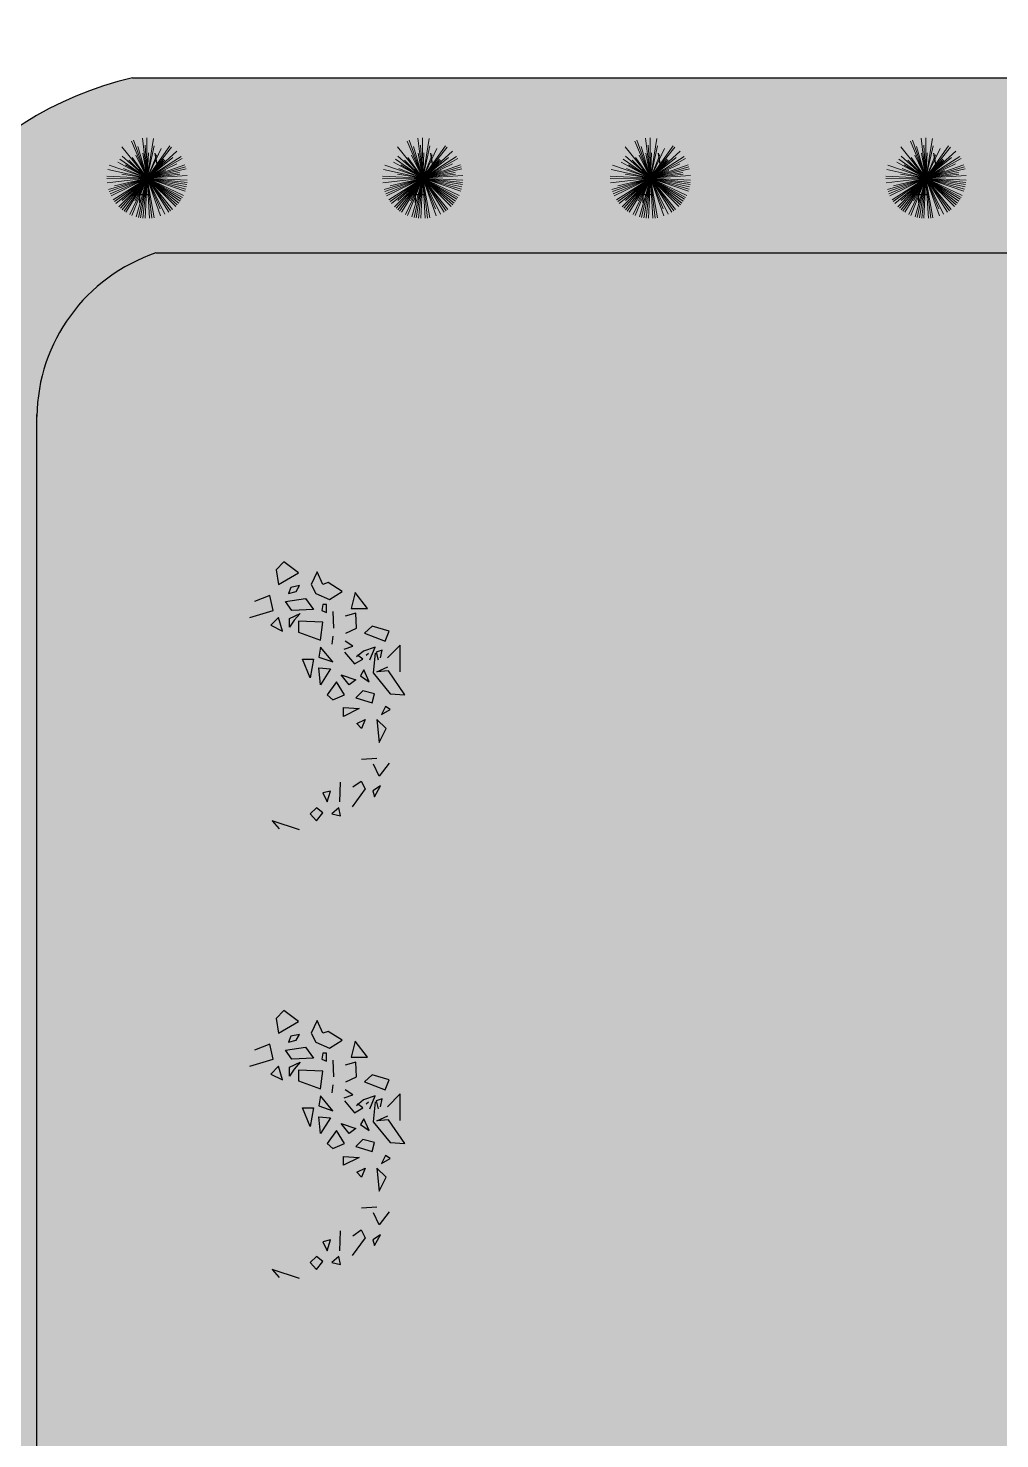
# Model space of a CAD drawing. Header units: millimetres. Extents: x -1544140 to 7445918, y -1294905 to 2019878.
# Drawn here: x 2041227 to 2044344, y 25462 to 29990 of the extents above; entities that cross this region are included whole.
import ezdxf

# ---------------------------------------------------------------- set-up
doc = ezdxf.new("R2010")
doc.units = ezdxf.units.MM
doc.header["$MEASUREMENT"] = 0
doc.layers.add('marc det', color=74, linetype='Continuous', lineweight=18)
picture_1 = doc.add_image_def('image5.png', size_in_pixel=(1482, 826))

msp = doc.modelspace()

# ---------------------------------------------------------------- hatches: boundary and pattern name
at = {"true_color": 0x8dc133, "transparency": 33554687}
h = msp.add_hatch(color=65, dxfattribs=at)
h.dxf.hatch_style = 1
h.paths.add_polyline_path([(2047302, 29222.2, 0.388077), (2046616.6, 29830.7), (2041561.2, 29830.7, 0.352206), (2040692.5, 28724.7), (2040692.5, 22046.5, 0.394381), (2042076.2, 21252.3), (2046400.7, 21252.3, 0.416277), (2047302, 22499.1)])
h.paths.add_polyline_path([(2046739.9, 29180.6, 0.351898), (2046622.3, 29268.6), (2041636.8, 29268.6, 0.326949), (2041254.7, 28728.5), (2041254.7, 22145.2, 0.386529), (2042000.4, 21814.5), (2046348.7, 21814.5, 0.417198), (2046739.9, 22444.8)], flags=16)
at = {"true_color": 0xb8d93f, "transparency": 33554687}
h = msp.add_hatch(color=63, dxfattribs=at)
h.dxf.hatch_style = 1
h.paths.add_polyline_path([(2041636.8, 29268.6, 0.326949), (2041254.7, 28728.5), (2041254.7, 22145.2, 0.386529), (2042000.4, 21814.5), (2046348.7, 21814.5, 0.417198), (2046739.9, 22444.8), (2046739.9, 29180.6, 0.351898), (2046622.3, 29268.6)])
at = {"layer": 'marc det'}
for points in [[(2041636.8, 27622.9), (2041659.5, 27538.4), (2041695.1, 27510.7), (2041766.7, 27459.7), (2041773, 27406.1), (2041834.7, 27398.9), (2041860.8, 27419.5), (2041900, 27404.1), (2042011.2, 27344.7), (2042049.7, 27363.9), (2042097.5, 27396.5), (2042139.6, 27397.1), (2042164.4, 27332.4), (2042170.8, 27422.5), (2042212.2, 27411.4), (2042242.7, 27440.5), (2042281.1, 27444.2), (2042329.7, 27488.6), (2042384.2, 27503.2), (2042415.3, 27544.1), (2042409.4, 27573.9), (2042431.9, 27613.1), (2042482.7, 27630.8), (2042546.5, 27643.4), (2042498.6, 27657.1), (2042460.1, 27699.8), (2042476.7, 27753.3), (2042499.8, 27788.8), (2042485.2, 27832.4), (2042485.2, 27878.7), (2042518.5, 27908.5), (2042480, 27920.2), (2042452.3, 27968.9), (2042454.4, 28019.6), (2042428.9, 28072.6), (2042392.6, 28088.6), (2042378, 28116.7), (2042370.7, 28153.9), (2042319.9, 28167.1), (2042290.8, 28192.3), (2042283.4, 28260.4), (2042294.2, 28312.8), (2042263.8, 28268.2), (2042231.2, 28234.7), (2042200.7, 28236.4), (2042158.5, 28266.8), (2042108.4, 28291.7), (2042067, 28287.5), (2041966.1, 28294.7), (2041922.4, 28378.8), (2041929.1, 28275.8), (2041881.9, 28247.2), (2041837.6, 28242.3), (2041777.4, 28211.2), (2041745.5, 28173.9), (2041697.7, 28156.8), (2041681, 28118.7), (2041645.5, 28069.2), (2041649.5, 28028.3), (2041581, 28029.5), (2041634.8, 27985.9), (2041592.7, 27969.9), (2041581.8, 27948.4), (2041566.7, 27896.7), (2041579, 27886), (2041585.7, 27790.7), (2041569.8, 27764.4), (2041588, 27717.7), (2041583, 27681.9), (2041535.9, 27645.6), (2041482.2, 27611.8), (2041533.7, 27625.8), (2041606.3, 27640.1)], [(2041636.8, 26182.4), (2041659.5, 26097.9), (2041695.1, 26070.2), (2041766.7, 26019.2), (2041773, 25965.6), (2041834.7, 25958.4), (2041860.8, 25979), (2041900, 25963.6), (2042011.2, 25904.3), (2042049.7, 25923.4), (2042097.5, 25956), (2042139.6, 25956.6), (2042164.4, 25891.9), (2042170.8, 25982), (2042212.2, 25970.9), (2042242.7, 26000), (2042281.1, 26003.7), (2042329.7, 26048.1), (2042384.2, 26062.7), (2042415.3, 26103.6), (2042409.4, 26133.4), (2042431.9, 26172.6), (2042482.7, 26190.3), (2042546.5, 26202.9), (2042498.6, 26216.6), (2042460.1, 26259.3), (2042476.7, 26312.8), (2042499.8, 26348.3), (2042485.2, 26391.9), (2042485.2, 26438.2), (2042518.5, 26468), (2042480, 26479.7), (2042452.3, 26528.4), (2042454.4, 26579.1), (2042428.9, 26632.1), (2042392.6, 26648.1), (2042378, 26676.2), (2042370.7, 26713.4), (2042319.9, 26726.6), (2042290.8, 26751.8), (2042283.4, 26819.9), (2042294.2, 26872.3), (2042263.8, 26827.7), (2042231.2, 26794.2), (2042200.7, 26795.9), (2042158.5, 26826.3), (2042108.4, 26851.2), (2042067, 26847), (2041966.1, 26854.2), (2041922.4, 26938.3), (2041929.1, 26835.3), (2041881.9, 26806.7), (2041837.6, 26801.8), (2041777.4, 26770.7), (2041745.5, 26733.4), (2041697.7, 26716.3), (2041681, 26678.2), (2041645.5, 26628.7), (2041649.5, 26587.8), (2041581, 26589), (2041634.8, 26545.4), (2041592.7, 26529.4), (2041581.8, 26507.9), (2041566.7, 26456.2), (2041579, 26445.5), (2041585.7, 26350.2), (2041569.8, 26323.9), (2041588, 26277.2), (2041583, 26241.4), (2041535.9, 26205.1), (2041482.2, 26171.3), (2041533.7, 26185.3), (2041606.3, 26199.6)]]:
    msp.add_hatch(color=102, dxfattribs=at).paths.add_polyline_path(points)

# ---------------------------------------------------------------- linework, layer by layer
at = {"color": 116, "lineweight": -2, "true_color": 0x136734}
for p, q in [((2041641.2, 29547.4), (2041634, 29588.7)), ((2042525.3, 29547.4), (2042518, 29588.7)), ((2043255.6, 29547.4), (2043248.4, 29588.7)), ((2044139.7, 29547.4), (2044132.4, 29588.7))]:
    msp.add_line(p, q, dxfattribs=at)
at = {"color": 116, "true_color": 0x136734}
for p, q in [((2041583.9, 29483.7), (2041583.9, 29429.1)), ((2042468, 29483.7), (2042468, 29429.1)), ((2043198.3, 29483.7), (2043198.3, 29429.1)), ((2044082.3, 29483.7), (2044082.3, 29429.1)), ((2041556.5, 29456.4), (2041611.2, 29456.4)), ((2042440.6, 29456.4), (2042495.3, 29456.4)), ((2043170.9, 29456.4), (2043225.6, 29456.4)), ((2044055, 29456.4), (2044109.7, 29456.4))]:
    msp.add_line(p, q, dxfattribs=at)
at = {"color": 96}
for p, q in [((2042047.2, 28277.3), (2042022.3, 28251.8)), ((2042094.4, 28242.3), (2042047.2, 28277.3)), ((2042022.3, 28251.8), (2042029.7, 28204.1)), ((2042029.7, 28204.1), (2042094.4, 28242.3)), ((2042154, 28245.4), (2042134.1, 28204.1)), ((2042171.4, 28204.1), (2042154, 28245.4)), ((2042188.8, 28210.4), (2042171.4, 28204.1)), ((2042233.5, 28181.7), (2042188.8, 28210.4)), ((2042002.4, 28169), (2041952.7, 28149.9)), ((2042012.4, 28121.2), (2042002.4, 28169)), ((2042069.5, 28194.5), (2042062.1, 28175.4)), ((2042062.1, 28175.4), (2042086.9, 28181.7)), ((2042096.8, 28200.8), (2042069.5, 28194.5)), ((2042086.9, 28181.7), (2042096.8, 28200.8)), ((2042134.1, 28204.1), (2042149, 28175.4)), ((2042149, 28175.4), (2042193.7, 28156.3)), ((2042193.7, 28156.3), (2042233.5, 28181.7)), ((2042275.8, 28178.5), (2042263.3, 28127.6)), ((2042315.5, 28127.6), (2042275.8, 28178.5)), ((2041937.8, 28098.9), (2042012.4, 28121.2)), ((2042052.1, 28149.9), (2042116.7, 28159.4)), ((2042072, 28121.2), (2042052.1, 28149.9)), ((2042141.6, 28124.4), (2042072, 28121.2)), ((2042116.7, 28159.4), (2042141.6, 28124.4)), ((2042171.4, 28140.3), (2042168.9, 28121.2)), ((2042168.9, 28121.2), (2042183.8, 28114.8)), ((2042183.8, 28140.3), (2042171.4, 28140.3)), ((2042183.8, 28114.8), (2042183.8, 28140.3)), ((2042263.3, 28127.6), (2042315.5, 28127.6)), ((2042029.7, 28098.9), (2042004.9, 28073.4)), ((2042042.2, 28054.3), (2042029.7, 28098.9)), ((2042064.5, 28095.7), (2042099.3, 28111.7)), ((2042064.5, 28067.1), (2042064.5, 28095.7)), ((2042079.5, 28089.4), (2042064.5, 28067.1)), ((2042099.3, 28111.7), (2042079.5, 28089.4)), ((2042094.4, 28086.2), (2042094.4, 28051.1)), ((2042171.4, 28083), (2042094.4, 28086.2)), ((2042164, 28025.6), (2042171.4, 28083)), ((2042203.7, 28118), (2042206.2, 28063.9)), ((2042277.9, 28111.8), (2042243.1, 28102.3)), ((2042280.4, 28064), (2042277.9, 28111.8)), ((2042004.9, 28073.4), (2042042.2, 28054.3)), ((2042094.4, 28051.1), (2042164, 28025.6)), ((2042203.7, 28038.4), (2042201.2, 28012.9)), ((2042245.6, 28048.1), (2042280.4, 28064)), ((2042330.1, 28070.4), (2042305.2, 28048.1)), ((2042305.2, 28048.1), (2042372.3, 28022.7)), ((2042384.7, 28054.5), (2042330.1, 28070.4)), ((2042372.3, 28022.7), (2042384.7, 28054.5)), ((2042164, 28003.4), (2042159, 27971.5)), ((2042203.7, 27955.6), (2042164, 28003.4)), ((2042240.6, 27997.1), (2042267.9, 28006.7)), ((2042241, 27987.4), (2042273.3, 27949.2)), ((2042267.9, 28006.7), (2042243.1, 28022.7)), ((2042302.7, 27990.8), (2042280.4, 27971.7)), ((2042340, 28003.5), (2042302.7, 27990.8)), ((2042310.5, 27977.9), (2042318, 27984.2)), ((2042322.6, 27962.1), (2042340, 28003.5)), ((2042340.3, 27984.2), (2042332.9, 27920.5)), ((2042362.4, 27994), (2042342.5, 27987.6)), ((2042342.5, 27987.6), (2042349.9, 27962.1)), ((2042357.4, 27968.5), (2042362.4, 27994)), ((2042419.5, 28009.9), (2042379.8, 27968.5)), ((2042419.5, 27923.9), (2042419.5, 28009.9)), ((2042131.6, 27904.6), (2042106.8, 27965.1)), ((2042106.8, 27965.1), (2042141.6, 27965.1)), ((2042141.6, 27965.1), (2042131.6, 27904.6)), ((2042159, 27971.5), (2042203.7, 27955.6)), ((2042273.3, 27949.2), (2042300.6, 27965.1)), ((2042300.6, 27965.1), (2042283.2, 27977.9)), ((2042345.3, 27923.7), (2042380.1, 27939.6)), ((2042159, 27936.5), (2042196.2, 27933.3)), ((2042164, 27882.3), (2042159, 27936.5)), ((2042196.2, 27933.3), (2042164, 27882.3)), ((2042255.9, 27882.3), (2042231, 27914.1)), ((2042231, 27914.1), (2042278.2, 27898.2)), ((2042278.2, 27898.2), (2042255.9, 27882.3)), ((2042303.1, 27930.1), (2042293.1, 27911)), ((2042293.1, 27911), (2042320.5, 27891.9)), ((2042320.5, 27891.9), (2042303.1, 27930.1)), ((2042332.9, 27920.5), (2042387.5, 27853.6)), ((2042382.6, 27926.9), (2042345.3, 27923.7)), ((2042434.8, 27850.5), (2042382.6, 27926.9)), ((2042216.1, 27891.9), (2042186.3, 27850.5)), ((2042186.3, 27850.5), (2042203.7, 27834.5)), ((2042203.7, 27834.5), (2042241, 27850.5)), ((2042241, 27850.5), (2042216.1, 27891.9)), ((2042300.6, 27863.2), (2042278.2, 27840.9)), ((2042337.9, 27853.6), (2042300.6, 27863.2)), ((2042330.4, 27825), (2042337.9, 27853.6)), ((2042387.5, 27853.6), (2042434.8, 27850.5)), ((2042238.5, 27780.4), (2042238.5, 27809)), ((2042238.5, 27809), (2042288.2, 27805.8)), ((2042288.2, 27805.8), (2042238.5, 27780.4)), ((2042278.2, 27840.9), (2042330.4, 27825)), ((2042372.7, 27812.2), (2042360.2, 27786.7)), ((2042360.2, 27786.7), (2042387.5, 27802.7)), ((2042387.5, 27802.7), (2042372.7, 27812.2)), ((2042280.7, 27758.1), (2042308.1, 27770.8)), ((2042295.6, 27742.1), (2042280.7, 27758.1)), ((2042308.1, 27770.8), (2042295.6, 27742.1)), ((2042345.3, 27770.8), (2042352.8, 27697.5)), ((2042375.1, 27742.1), (2042345.3, 27770.8)), ((2042352.8, 27697.5), (2042375.1, 27742.1)), ((2042295.6, 27643.4), (2042345.3, 27646.6)), ((2042352.4, 27589.4), (2042335, 27627.6)), ((2042384.7, 27630.8), (2042352.4, 27589.4)), ((2042196.2, 27541.4), (2042171.4, 27535.1)), ((2042171.4, 27535.1), (2042186.3, 27506.4)), ((2042186.3, 27506.4), (2042196.2, 27541.4)), ((2042226.1, 27506.4), (2042228.5, 27570.1)), ((2042307.7, 27548), (2042265.5, 27490.7)), ((2042267.9, 27554.4), (2042295.3, 27573.5)), ((2042295.3, 27573.5), (2042307.7, 27548)), ((2042357.4, 27557.6), (2042332.6, 27541.6)), ((2042332.6, 27541.6), (2042337.5, 27522.5)), ((2042337.5, 27522.5), (2042357.4, 27557.6)), ((2042151.5, 27487.3), (2042131.6, 27468.2)), ((2042171.4, 27471.4), (2042151.5, 27487.3)), ((2042223.6, 27487.3), (2042201.2, 27468.2)), ((2042228.5, 27461.8), (2042223.6, 27487.3)), ((2042009.9, 27445.9), (2042032.3, 27420.4)), ((2042096.8, 27417.2), (2042009.9, 27445.9)), ((2042131.6, 27468.2), (2042151.5, 27445.9)), ((2042151.5, 27445.9), (2042171.4, 27471.4)), ((2042201.2, 27468.2), (2042228.5, 27461.8)), ((2042047.2, 26836.8), (2042022.3, 26811.3)), ((2042022.3, 26811.3), (2042029.7, 26763.6)), ((2042094.4, 26801.8), (2042047.2, 26836.8)), ((2042029.7, 26763.6), (2042094.4, 26801.8)), ((2042154, 26804.9), (2042134.1, 26763.6)), ((2042134.1, 26763.6), (2042149, 26734.9)), ((2042171.4, 26763.6), (2042154, 26804.9)), ((2042188.8, 26769.9), (2042171.4, 26763.6)), ((2042233.5, 26741.2), (2042188.8, 26769.9)), ((2042002.4, 26728.5), (2041952.7, 26709.4)), ((2042012.4, 26680.7), (2042002.4, 26728.5)), ((2042052.1, 26709.4), (2042116.7, 26718.9)), ((2042069.5, 26754), (2042062.1, 26734.9)), ((2042062.1, 26734.9), (2042086.9, 26741.2)), ((2042096.8, 26760.3), (2042069.5, 26754)), ((2042086.9, 26741.2), (2042096.8, 26760.3)), ((2042116.7, 26718.9), (2042141.6, 26683.9)), ((2042149, 26734.9), (2042193.7, 26715.8)), ((2042193.7, 26715.8), (2042233.5, 26741.2)), ((2042275.8, 26738), (2042263.3, 26687.1)), ((2042315.5, 26687.1), (2042275.8, 26738)), ((2041937.8, 26658.4), (2042012.4, 26680.7)), ((2042072, 26680.7), (2042052.1, 26709.4)), ((2042064.5, 26655.2), (2042099.3, 26671.2)), ((2042141.6, 26683.9), (2042072, 26680.7)), ((2042099.3, 26671.2), (2042079.5, 26648.9)), ((2042171.4, 26699.8), (2042168.9, 26680.7)), ((2042168.9, 26680.7), (2042183.8, 26674.3)), ((2042183.8, 26699.8), (2042171.4, 26699.8)), ((2042183.8, 26674.3), (2042183.8, 26699.8)), ((2042203.7, 26677.5), (2042206.2, 26623.4)), ((2042277.9, 26671.3), (2042243.1, 26661.8)), ((2042263.3, 26687.1), (2042315.5, 26687.1)), ((2042280.4, 26623.5), (2042277.9, 26671.3)), ((2042029.7, 26658.4), (2042004.9, 26632.9)), ((2042004.9, 26632.9), (2042042.2, 26613.8)), ((2042042.2, 26613.8), (2042029.7, 26658.4)), ((2042064.5, 26626.6), (2042064.5, 26655.2)), ((2042079.5, 26648.9), (2042064.5, 26626.6)), ((2042094.4, 26645.7), (2042094.4, 26610.6)), ((2042171.4, 26642.5), (2042094.4, 26645.7)), ((2042164, 26585.1), (2042171.4, 26642.5)), ((2042330.1, 26629.9), (2042305.2, 26607.6)), ((2042384.7, 26614), (2042330.1, 26629.9)), ((2042094.4, 26610.6), (2042164, 26585.1)), ((2042203.7, 26597.9), (2042201.2, 26572.4)), ((2042267.9, 26566.2), (2042243.1, 26582.2)), ((2042245.6, 26607.6), (2042280.4, 26623.5)), ((2042305.2, 26607.6), (2042372.3, 26582.2)), ((2042372.3, 26582.2), (2042384.7, 26614)), ((2042164, 26562.9), (2042159, 26531)), ((2042203.7, 26515.1), (2042164, 26562.9)), ((2042240.6, 26556.6), (2042267.9, 26566.2)), ((2042241, 26546.9), (2042273.3, 26508.7)), ((2042302.7, 26550.3), (2042280.4, 26531.2)), ((2042300.6, 26524.6), (2042283.2, 26537.4)), ((2042340, 26563), (2042302.7, 26550.3)), ((2042310.5, 26537.4), (2042318, 26543.7)), ((2042322.6, 26521.6), (2042340, 26563)), ((2042340.3, 26543.7), (2042332.9, 26480)), ((2042362.4, 26553.5), (2042342.5, 26547.1)), ((2042342.5, 26547.1), (2042349.9, 26521.6)), ((2042357.4, 26528), (2042362.4, 26553.5)), ((2042419.5, 26569.4), (2042379.8, 26528)), ((2042419.5, 26483.4), (2042419.5, 26569.4)), ((2042131.6, 26464.1), (2042106.8, 26524.6)), ((2042106.8, 26524.6), (2042141.6, 26524.6)), ((2042141.6, 26524.6), (2042131.6, 26464.1)), ((2042159, 26531), (2042203.7, 26515.1)), ((2042159, 26496), (2042196.2, 26492.8)), ((2042164, 26441.8), (2042159, 26496)), ((2042196.2, 26492.8), (2042164, 26441.8)), ((2042273.3, 26508.7), (2042300.6, 26524.6)), ((2042303.1, 26489.6), (2042293.1, 26470.5)), ((2042320.5, 26451.4), (2042303.1, 26489.6)), ((2042345.3, 26483.2), (2042380.1, 26499.1)), ((2042216.1, 26451.4), (2042186.3, 26410)), ((2042241, 26410), (2042216.1, 26451.4)), ((2042255.9, 26441.8), (2042231, 26473.6)), ((2042231, 26473.6), (2042278.2, 26457.7)), ((2042278.2, 26457.7), (2042255.9, 26441.8)), ((2042293.1, 26470.5), (2042320.5, 26451.4)), ((2042332.9, 26480), (2042387.5, 26413.1)), ((2042382.6, 26486.4), (2042345.3, 26483.2)), ((2042434.8, 26410), (2042382.6, 26486.4)), ((2042186.3, 26410), (2042203.7, 26394)), ((2042203.7, 26394), (2042241, 26410)), ((2042300.6, 26422.7), (2042278.2, 26400.4)), ((2042278.2, 26400.4), (2042330.4, 26384.5)), ((2042337.9, 26413.1), (2042300.6, 26422.7)), ((2042330.4, 26384.5), (2042337.9, 26413.1)), ((2042387.5, 26413.1), (2042434.8, 26410)), ((2042238.5, 26339.9), (2042238.5, 26368.5)), ((2042238.5, 26368.5), (2042288.2, 26365.3)), ((2042288.2, 26365.3), (2042238.5, 26339.9)), ((2042372.7, 26371.7), (2042360.2, 26346.2)), ((2042360.2, 26346.2), (2042387.5, 26362.2)), ((2042387.5, 26362.2), (2042372.7, 26371.7)), ((2042280.7, 26317.6), (2042308.1, 26330.3)), ((2042295.6, 26301.6), (2042280.7, 26317.6)), ((2042308.1, 26330.3), (2042295.6, 26301.6)), ((2042345.3, 26330.3), (2042352.8, 26257)), ((2042375.1, 26301.6), (2042345.3, 26330.3)), ((2042352.8, 26257), (2042375.1, 26301.6)), ((2042295.6, 26202.9), (2042345.3, 26206.1)), ((2042352.4, 26148.9), (2042335, 26187.1)), ((2042384.7, 26190.3), (2042352.4, 26148.9)), ((2042226.1, 26065.9), (2042228.5, 26129.6)), ((2042267.9, 26113.9), (2042295.3, 26133)), ((2042295.3, 26133), (2042307.7, 26107.5)), ((2042196.2, 26100.9), (2042171.4, 26094.6)), ((2042171.4, 26094.6), (2042186.3, 26065.9)), ((2042186.3, 26065.9), (2042196.2, 26100.9)), ((2042307.7, 26107.5), (2042265.5, 26050.2)), ((2042357.4, 26117.1), (2042332.6, 26101.1)), ((2042332.6, 26101.1), (2042337.5, 26082)), ((2042337.5, 26082), (2042357.4, 26117.1)), ((2042151.5, 26046.8), (2042131.6, 26027.7)), ((2042171.4, 26030.9), (2042151.5, 26046.8)), ((2042223.6, 26046.8), (2042201.2, 26027.7)), ((2042228.5, 26021.3), (2042223.6, 26046.8)), ((2042009.9, 26005.4), (2042032.3, 25979.9)), ((2042096.8, 25976.7), (2042009.9, 26005.4)), ((2042131.6, 26027.7), (2042151.5, 26005.4)), ((2042151.5, 26005.4), (2042171.4, 26030.9)), ((2042201.2, 26027.7), (2042228.5, 26021.3))]:
    msp.add_line(p, q, dxfattribs=at)
for points in [[(2041561.2, 29830.7), (2046636, 29830.7)], [(2041636.8, 29268.6), (2046636, 29268.6)], [(2041254.7, 22145.2), (2041254.7, 28750.5)]]:
    msp.add_lwpolyline(points)
for radius, start in [(1122.1, 103.0477), (559.9, 108.5111)]:
    msp.add_arc((2041814.5, 28737.6), radius, start, 179.3419)
at = {"layer": 'marc det', "color": 116, "true_color": 0x136734}
for p, q in [((2041608.2, 29508.7), (2041558.2, 29627.6)), ((2041608.2, 29508.7), (2041564.9, 29630.2)), ((2041608.2, 29508.7), (2041593, 29636.8)), ((2041608.2, 29508.7), (2041601.7, 29614.6)), ((2041608.2, 29508.7), (2041607.5, 29637.7)), ((2041608.2, 29508.7), (2041629.1, 29636)), ((2042492.3, 29508.7), (2042442.3, 29627.6)), ((2042492.3, 29508.7), (2042449, 29630.2)), ((2042492.3, 29508.7), (2042477.1, 29636.8)), ((2042492.3, 29508.7), (2042485.7, 29614.6)), ((2042492.3, 29508.7), (2042491.5, 29637.7)), ((2042492.3, 29508.7), (2042513.2, 29636)), ((2043222.6, 29508.7), (2043172.6, 29627.6)), ((2043222.6, 29508.7), (2043179.3, 29630.2)), ((2043222.6, 29508.7), (2043207.4, 29636.8)), ((2043222.6, 29508.7), (2043216, 29614.6)), ((2043222.6, 29508.7), (2043221.9, 29637.7)), ((2043222.6, 29508.7), (2043243.5, 29636)), ((2044106.7, 29508.7), (2044056.7, 29627.6)), ((2044106.7, 29508.7), (2044063.4, 29630.2)), ((2044106.7, 29508.7), (2044091.5, 29636.8)), ((2044106.7, 29508.7), (2044100.1, 29614.6)), ((2044106.7, 29508.7), (2044105.9, 29637.7)), ((2044106.7, 29508.7), (2044127.5, 29636)), ((2041608.2, 29508.7), (2041520.8, 29570)), ((2041520.8, 29570), (2041608.2, 29508.7)), ((2041608.2, 29508.7), (2041527.2, 29609.1)), ((2041608.2, 29508.7), (2041528.3, 29579.3)), ((2041608.2, 29508.7), (2041560.5, 29575.2)), ((2041608.2, 29508.7), (2041572.3, 29582.1)), ((2041608.2, 29508.7), (2041578.2, 29610.7)), ((2041608.2, 29508.7), (2041594.1, 29589)), ((2041607, 29507.3), (2041681, 29612.9)), ((2041681, 29612.9), (2041607, 29507.3)), ((2041607, 29507.3), (2041686.8, 29608.6)), ((2041608.2, 29508.7), (2041631.2, 29612.2)), ((2041608.2, 29508.7), (2041653.6, 29604.4)), ((2041608.2, 29508.7), (2041703.9, 29595.2)), ((2041608.2, 29508.7), (2041612.3, 29590)), ((2041608.2, 29508.7), (2041638.9, 29584)), ((2041608.2, 29508.7), (2041717, 29578)), ((2041608.2, 29508.7), (2041690.6, 29575.2)), ((2041608.2, 29508.7), (2041720.7, 29571.8)), ((2041608.2, 29508.7), (2041662, 29569.6)), ((2042492.3, 29508.7), (2042404.9, 29570)), ((2042404.9, 29570), (2042492.3, 29508.7)), ((2042492.3, 29508.7), (2042411.3, 29609.1)), ((2042492.3, 29508.7), (2042412.4, 29579.3)), ((2042492.3, 29508.7), (2042444.6, 29575.2)), ((2042492.3, 29508.7), (2042456.4, 29582.1)), ((2042492.3, 29508.7), (2042462.3, 29610.7)), ((2042492.3, 29508.7), (2042478.2, 29589)), ((2042491.1, 29507.3), (2042565.1, 29612.9)), ((2042565.1, 29612.9), (2042491.1, 29507.3)), ((2042491.1, 29507.3), (2042570.9, 29608.6)), ((2042492.3, 29508.7), (2042515.3, 29612.2)), ((2042492.3, 29508.7), (2042537.7, 29604.4)), ((2042492.3, 29508.7), (2042587.9, 29595.2)), ((2042492.3, 29508.7), (2042496.4, 29590)), ((2042492.3, 29508.7), (2042523, 29584)), ((2042492.3, 29508.7), (2042601.1, 29578)), ((2042492.3, 29508.7), (2042574.7, 29575.2)), ((2042492.3, 29508.7), (2042604.8, 29571.8)), ((2042492.3, 29508.7), (2042546.1, 29569.6)), ((2043222.6, 29508.7), (2043135.2, 29570)), ((2043135.2, 29570), (2043222.6, 29508.7)), ((2043222.6, 29508.7), (2043141.6, 29609.1)), ((2043222.6, 29508.7), (2043142.7, 29579.3)), ((2043222.6, 29508.7), (2043174.9, 29575.2)), ((2043222.6, 29508.7), (2043186.7, 29582.1)), ((2043222.6, 29508.7), (2043192.6, 29610.7)), ((2043222.6, 29508.7), (2043208.5, 29589)), ((2043221.4, 29507.3), (2043295.4, 29612.9)), ((2043295.4, 29612.9), (2043221.4, 29507.3)), ((2043221.4, 29507.3), (2043301.2, 29608.6)), ((2043222.6, 29508.7), (2043245.6, 29612.2)), ((2043222.6, 29508.7), (2043268, 29604.4)), ((2043222.6, 29508.7), (2043318.3, 29595.2)), ((2043222.6, 29508.7), (2043226.7, 29590)), ((2043222.6, 29508.7), (2043253.3, 29584)), ((2043222.6, 29508.7), (2043331.4, 29578)), ((2043222.6, 29508.7), (2043305, 29575.2)), ((2043222.6, 29508.7), (2043335.1, 29571.8)), ((2043222.6, 29508.7), (2043276.4, 29569.6)), ((2044106.7, 29508.7), (2044019.3, 29570)), ((2044019.3, 29570), (2044106.7, 29508.7)), ((2044106.7, 29508.7), (2044025.7, 29609.1)), ((2044106.7, 29508.7), (2044026.7, 29579.3)), ((2044106.7, 29508.7), (2044058.9, 29575.2)), ((2044106.7, 29508.7), (2044070.8, 29582.1)), ((2044106.7, 29508.7), (2044076.7, 29610.7)), ((2044106.7, 29508.7), (2044092.6, 29589)), ((2044105.5, 29507.3), (2044179.5, 29612.9)), ((2044179.5, 29612.9), (2044105.5, 29507.3)), ((2044105.5, 29507.3), (2044185.3, 29608.6)), ((2044106.7, 29508.7), (2044129.7, 29612.2)), ((2044106.7, 29508.7), (2044152.1, 29604.4)), ((2044106.7, 29508.7), (2044202.3, 29595.2)), ((2044106.7, 29508.7), (2044110.8, 29590)), ((2044106.7, 29508.7), (2044137.4, 29584)), ((2044106.7, 29508.7), (2044215.5, 29578)), ((2044106.7, 29508.7), (2044189.1, 29575.2)), ((2044106.7, 29508.7), (2044219.2, 29571.8)), ((2044106.7, 29508.7), (2044160.4, 29569.6)), ((2041608.2, 29508.7), (2041482.4, 29536.7)), ((2041608.2, 29508.7), (2041486.3, 29550.6)), ((2041608.2, 29508.7), (2041514.4, 29559.8)), ((2041608.2, 29508.7), (2041532.1, 29539.8)), ((2041608.2, 29508.7), (2041538.4, 29552)), ((2041608.2, 29508.7), (2041549.9, 29566.3)), ((2041608.2, 29508.7), (2041665.3, 29566.5)), ((2041608.2, 29508.7), (2041703.3, 29555.2)), ((2041608.2, 29508.7), (2041729.7, 29552)), ((2041608.2, 29508.7), (2041731.9, 29545.2)), ((2041608.2, 29508.7), (2041733.8, 29538.2)), ((2041608.2, 29508.7), (2041667.6, 29533.8)), ((2041608.2, 29508.7), (2041712.6, 29527.1)), ((2042492.3, 29508.7), (2042366.4, 29536.7)), ((2042492.3, 29508.7), (2042370.4, 29550.6)), ((2042492.3, 29508.7), (2042398.5, 29559.8)), ((2042492.3, 29508.7), (2042416.1, 29539.8)), ((2042492.3, 29508.7), (2042422.5, 29552)), ((2042492.3, 29508.7), (2042434, 29566.3)), ((2042492.3, 29508.7), (2042549.4, 29566.5)), ((2042492.3, 29508.7), (2042587.4, 29555.2)), ((2042492.3, 29508.7), (2042613.8, 29552)), ((2042492.3, 29508.7), (2042616, 29545.2)), ((2042492.3, 29508.7), (2042617.8, 29538.2)), ((2042492.3, 29508.7), (2042551.7, 29533.8)), ((2042492.3, 29508.7), (2042596.7, 29527.1)), ((2043222.6, 29508.7), (2043096.8, 29536.7)), ((2043222.6, 29508.7), (2043100.7, 29550.6)), ((2043222.6, 29508.7), (2043128.8, 29559.8)), ((2043222.6, 29508.7), (2043146.4, 29539.8)), ((2043222.6, 29508.7), (2043152.8, 29552)), ((2043222.6, 29508.7), (2043164.3, 29566.3)), ((2043222.6, 29508.7), (2043279.7, 29566.5)), ((2043222.6, 29508.7), (2043317.7, 29555.2)), ((2043222.6, 29508.7), (2043344.1, 29552)), ((2043222.6, 29508.7), (2043346.3, 29545.2)), ((2043222.6, 29508.7), (2043348.2, 29538.2)), ((2043222.6, 29508.7), (2043282, 29533.8)), ((2043222.6, 29508.7), (2043327, 29527.1)), ((2044106.7, 29508.7), (2043980.8, 29536.7)), ((2044106.7, 29508.7), (2043984.8, 29550.6)), ((2044106.7, 29508.7), (2044012.9, 29559.8)), ((2044106.7, 29508.7), (2044030.5, 29539.8)), ((2044106.7, 29508.7), (2044036.9, 29552)), ((2044106.7, 29508.7), (2044048.4, 29566.3)), ((2044106.7, 29508.7), (2044163.8, 29566.5)), ((2044106.7, 29508.7), (2044201.8, 29555.2)), ((2044106.7, 29508.7), (2044228.1, 29552)), ((2044106.7, 29508.7), (2044230.4, 29545.2)), ((2044106.7, 29508.7), (2044232.2, 29538.2)), ((2044106.7, 29508.7), (2044166.1, 29533.8)), ((2044106.7, 29508.7), (2044211, 29527.1)), ((2041608.2, 29508.7), (2041479.3, 29508)), ((2041608.2, 29508.7), (2041479.5, 29515.2)), ((2041608.2, 29508.7), (2041480.2, 29493.5)), ((2041608.2, 29508.7), (2041484.6, 29472.3)), ((2041608.2, 29508.7), (2041486.8, 29465.4)), ((2041608.2, 29508.7), (2041489.4, 29458.7)), ((2041608.2, 29508.7), (2041492.4, 29452.1)), ((2041608.2, 29508.7), (2041499.5, 29439.5)), ((2041608.2, 29508.7), (2041503.5, 29433.5)), ((2041608.2, 29508.7), (2041503.8, 29484.2)), ((2041608.2, 29508.7), (2041507.9, 29427.7)), ((2041608.2, 29508.7), (2041517.6, 29417)), ((2041608.2, 29508.7), (2041522.9, 29412.1)), ((2041608.2, 29508.7), (2041526.9, 29522)), ((2041608.2, 29508.7), (2041528.5, 29407.4)), ((2041608.2, 29508.7), (2041528.6, 29436.7)), ((2041534.3, 29403.1), (2041608.2, 29508.7)), ((2041608.2, 29508.7), (2041534.3, 29403.1)), ((2041608.2, 29508.7), (2041540.3, 29399.2)), ((2041608.2, 29508.7), (2041553, 29392.2)), ((2041608.2, 29508.7), (2041559.6, 29389.3)), ((2041608.2, 29508.7), (2041568.7, 29436.2)), ((2041608.2, 29508.7), (2041573.3, 29384.6)), ((2041608.2, 29508.7), (2041580.3, 29382.9)), ((2041608.2, 29508.7), (2041587.4, 29381.5)), ((2041608.2, 29508.7), (2041594.6, 29380.5)), ((2041608.2, 29508.7), (2041601.8, 29380)), ((2041608.2, 29508.7), (2041713.5, 29521.2)), ((2041608.2, 29508.7), (2041736.9, 29516.7)), ((2041608.2, 29508.7), (2041737, 29502.3)), ((2041608.2, 29508.7), (2041651.5, 29387.3)), ((2041608.2, 29508.7), (2041623.4, 29380.7)), ((2041608.2, 29508.7), (2041630.6, 29381.7)), ((2041608.2, 29508.7), (2041616.2, 29380)), ((2041608.2, 29508.7), (2041649.7, 29410.3)), ((2041608.2, 29508.7), (2041664.9, 29392.9)), ((2041608.2, 29508.7), (2041677.5, 29400)), ((2041608.2, 29508.7), (2041683.5, 29404)), ((2041608.2, 29508.7), (2041689.2, 29408.4)), ((2041608.2, 29508.7), (2041699.9, 29418.1)), ((2041608.2, 29508.7), (2041704.9, 29423.4)), ((2041608.2, 29508.7), (2041709.5, 29428.9)), ((2041713.8, 29434.7), (2041608.2, 29508.7)), ((2041608.2, 29508.7), (2041717.8, 29440.8)), ((2041608.2, 29508.7), (2041721.5, 29447)), ((2041608.2, 29508.7), (2041724.7, 29453.5)), ((2041608.2, 29508.7), (2041734.1, 29480.8)), ((2041608.2, 29508.7), (2041735.5, 29487.9)), ((2041608.2, 29508.7), (2041736.4, 29495.1)), ((2041608.2, 29508.7), (2041730.2, 29466.9)), ((2041608.2, 29508.7), (2041732.3, 29473.8)), ((2042492.3, 29508.7), (2042363.4, 29508)), ((2042492.3, 29508.7), (2042363.5, 29515.2)), ((2042492.3, 29508.7), (2042364.3, 29493.5)), ((2042492.3, 29508.7), (2042368.6, 29472.3)), ((2042492.3, 29508.7), (2042370.9, 29465.4)), ((2042492.3, 29508.7), (2042373.5, 29458.7)), ((2042492.3, 29508.7), (2042376.5, 29452.1)), ((2042492.3, 29508.7), (2042383.6, 29439.5)), ((2042492.3, 29508.7), (2042387.6, 29433.5)), ((2042492.3, 29508.7), (2042387.9, 29484.2)), ((2042492.3, 29508.7), (2042392, 29427.7)), ((2042492.3, 29508.7), (2042401.7, 29417)), ((2042492.3, 29508.7), (2042407, 29412.1)), ((2042492.3, 29508.7), (2042411, 29522)), ((2042492.3, 29508.7), (2042412.5, 29407.4)), ((2042492.3, 29508.7), (2042412.7, 29436.7)), ((2042418.3, 29403.1), (2042492.3, 29508.7)), ((2042492.3, 29508.7), (2042418.3, 29403.1)), ((2042492.3, 29508.7), (2042424.4, 29399.2)), ((2042492.3, 29508.7), (2042437.1, 29392.2)), ((2042492.3, 29508.7), (2042443.7, 29389.3)), ((2042492.3, 29508.7), (2042452.8, 29436.2)), ((2042492.3, 29508.7), (2042457.4, 29384.6)), ((2042492.3, 29508.7), (2042464.4, 29382.9)), ((2042492.3, 29508.7), (2042471.5, 29381.5)), ((2042492.3, 29508.7), (2042478.6, 29380.5)), ((2042492.3, 29508.7), (2042485.9, 29380)), ((2042492.3, 29508.7), (2042597.5, 29521.2)), ((2042492.3, 29508.7), (2042621, 29516.7)), ((2042492.3, 29508.7), (2042621.1, 29502.3)), ((2042492.3, 29508.7), (2042535.6, 29387.3)), ((2042492.3, 29508.7), (2042507.5, 29380.7)), ((2042492.3, 29508.7), (2042514.7, 29381.7)), ((2042492.3, 29508.7), (2042500.3, 29380)), ((2042492.3, 29508.7), (2042533.8, 29410.3)), ((2042492.3, 29508.7), (2042548.9, 29392.9)), ((2042492.3, 29508.7), (2042561.6, 29400)), ((2042492.3, 29508.7), (2042567.6, 29404)), ((2042492.3, 29508.7), (2042573.3, 29408.4)), ((2042492.3, 29508.7), (2042584, 29418.1)), ((2042492.3, 29508.7), (2042589, 29423.4)), ((2042492.3, 29508.7), (2042593.6, 29428.9)), ((2042597.9, 29434.7), (2042492.3, 29508.7)), ((2042492.3, 29508.7), (2042601.9, 29440.8)), ((2042492.3, 29508.7), (2042605.5, 29447)), ((2042492.3, 29508.7), (2042608.8, 29453.5)), ((2042492.3, 29508.7), (2042618.2, 29480.8)), ((2042492.3, 29508.7), (2042619.6, 29487.9)), ((2042492.3, 29508.7), (2042620.5, 29495.1)), ((2042492.3, 29508.7), (2042614.3, 29466.9)), ((2042492.3, 29508.7), (2042616.4, 29473.8)), ((2043222.6, 29508.7), (2043093.7, 29508)), ((2043222.6, 29508.7), (2043093.9, 29515.2)), ((2043222.6, 29508.7), (2043094.6, 29493.5)), ((2043222.6, 29508.7), (2043098.9, 29472.3)), ((2043222.6, 29508.7), (2043101.2, 29465.4)), ((2043222.6, 29508.7), (2043103.8, 29458.7)), ((2043222.6, 29508.7), (2043106.8, 29452.1)), ((2043222.6, 29508.7), (2043113.9, 29439.5)), ((2043222.6, 29508.7), (2043117.9, 29433.5)), ((2043222.6, 29508.7), (2043118.2, 29484.2)), ((2043222.6, 29508.7), (2043122.3, 29427.7)), ((2043222.6, 29508.7), (2043132, 29417)), ((2043222.6, 29508.7), (2043137.3, 29412.1)), ((2043222.6, 29508.7), (2043141.3, 29522)), ((2043222.6, 29508.7), (2043142.8, 29407.4)), ((2043222.6, 29508.7), (2043143, 29436.7)), ((2043148.6, 29403.1), (2043222.6, 29508.7)), ((2043222.6, 29508.7), (2043148.6, 29403.1)), ((2043222.6, 29508.7), (2043154.7, 29399.2)), ((2043222.6, 29508.7), (2043167.4, 29392.2)), ((2043222.6, 29508.7), (2043174, 29389.3)), ((2043222.6, 29508.7), (2043183.1, 29436.2)), ((2043222.6, 29508.7), (2043187.7, 29384.6)), ((2043222.6, 29508.7), (2043194.7, 29382.9)), ((2043222.6, 29508.7), (2043201.8, 29381.5)), ((2043222.6, 29508.7), (2043209, 29380.5)), ((2043222.6, 29508.7), (2043216.2, 29380)), ((2043222.6, 29508.7), (2043327.9, 29521.2)), ((2043222.6, 29508.7), (2043351.3, 29516.7)), ((2043222.6, 29508.7), (2043351.4, 29502.3)), ((2043222.6, 29508.7), (2043265.9, 29387.3)), ((2043222.6, 29508.7), (2043237.8, 29380.7)), ((2043222.6, 29508.7), (2043245, 29381.7)), ((2043222.6, 29508.7), (2043230.6, 29380)), ((2043222.6, 29508.7), (2043264.1, 29410.3)), ((2043222.6, 29508.7), (2043279.3, 29392.9)), ((2043222.6, 29508.7), (2043291.9, 29400)), ((2043222.6, 29508.7), (2043297.9, 29404)), ((2043222.6, 29508.7), (2043303.6, 29408.4)), ((2043222.6, 29508.7), (2043314.3, 29418.1)), ((2043222.6, 29508.7), (2043319.3, 29423.4)), ((2043222.6, 29508.7), (2043323.9, 29428.9)), ((2043328.2, 29434.7), (2043222.6, 29508.7)), ((2043222.6, 29508.7), (2043332.2, 29440.8)), ((2043222.6, 29508.7), (2043335.8, 29447)), ((2043222.6, 29508.7), (2043339.1, 29453.5)), ((2043222.6, 29508.7), (2043348.5, 29480.8)), ((2043222.6, 29508.7), (2043349.9, 29487.9)), ((2043222.6, 29508.7), (2043350.8, 29495.1)), ((2043222.6, 29508.7), (2043344.6, 29466.9)), ((2043222.6, 29508.7), (2043346.7, 29473.8)), ((2044106.7, 29508.7), (2043977.8, 29508)), ((2044106.7, 29508.7), (2043977.9, 29515.2)), ((2044106.7, 29508.7), (2043978.7, 29493.5)), ((2044106.7, 29508.7), (2043983, 29472.3)), ((2044106.7, 29508.7), (2043985.3, 29465.4)), ((2044106.7, 29508.7), (2043987.9, 29458.7)), ((2044106.7, 29508.7), (2043990.9, 29452.1)), ((2044106.7, 29508.7), (2043997.9, 29439.5)), ((2044106.7, 29508.7), (2044002, 29433.5)), ((2044106.7, 29508.7), (2044002.3, 29484.2)), ((2044106.7, 29508.7), (2044006.4, 29427.7)), ((2044106.7, 29508.7), (2044016.1, 29417)), ((2044106.7, 29508.7), (2044021.4, 29412.1)), ((2044106.7, 29508.7), (2044025.4, 29522)), ((2044106.7, 29508.7), (2044026.9, 29407.4)), ((2044106.7, 29508.7), (2044027.1, 29436.7)), ((2044032.7, 29403.1), (2044106.7, 29508.7)), ((2044106.7, 29508.7), (2044032.7, 29403.1)), ((2044106.7, 29508.7), (2044038.8, 29399.2)), ((2044106.7, 29508.7), (2044051.5, 29392.2)), ((2044106.7, 29508.7), (2044058.1, 29389.3)), ((2044106.7, 29508.7), (2044067.2, 29436.2)), ((2044106.7, 29508.7), (2044071.8, 29384.6)), ((2044106.7, 29508.7), (2044078.8, 29382.9)), ((2044106.7, 29508.7), (2044085.9, 29381.5)), ((2044106.7, 29508.7), (2044093, 29380.5)), ((2044106.7, 29508.7), (2044100.2, 29380)), ((2044106.7, 29508.7), (2044211.9, 29521.2)), ((2044106.7, 29508.7), (2044235.4, 29516.7)), ((2044106.7, 29508.7), (2044235.5, 29502.3)), ((2044106.7, 29508.7), (2044150, 29387.3)), ((2044106.7, 29508.7), (2044121.9, 29380.7)), ((2044106.7, 29508.7), (2044129.1, 29381.7)), ((2044106.7, 29508.7), (2044114.7, 29380)), ((2044106.7, 29508.7), (2044148.2, 29410.3)), ((2044106.7, 29508.7), (2044163.3, 29392.9)), ((2044106.7, 29508.7), (2044176, 29400)), ((2044106.7, 29508.7), (2044181.9, 29404)), ((2044106.7, 29508.7), (2044187.7, 29408.4)), ((2044106.7, 29508.7), (2044198.4, 29418.1)), ((2044106.7, 29508.7), (2044203.4, 29423.4)), ((2044106.7, 29508.7), (2044208, 29428.9)), ((2044212.3, 29434.7), (2044106.7, 29508.7)), ((2044106.7, 29508.7), (2044216.3, 29440.8)), ((2044106.7, 29508.7), (2044219.9, 29447)), ((2044106.7, 29508.7), (2044223.2, 29453.5)), ((2044106.7, 29508.7), (2044232.6, 29480.8)), ((2044106.7, 29508.7), (2044233.9, 29487.9)), ((2044106.7, 29508.7), (2044234.9, 29495.1)), ((2044106.7, 29508.7), (2044228.7, 29466.9)), ((2044106.7, 29508.7), (2044230.8, 29473.8))]:
    msp.add_line(p, q, dxfattribs=at)

# ---------------------------------------------------------------- pictures from other files: only their frames are drawn
image = msp.add_image(picture_1, insert=(2023694, -11872.3), size_in_units=(114264.1, 63685.7))
image.dxf.flags = 7

doc.saveas('drawing.dxf')
